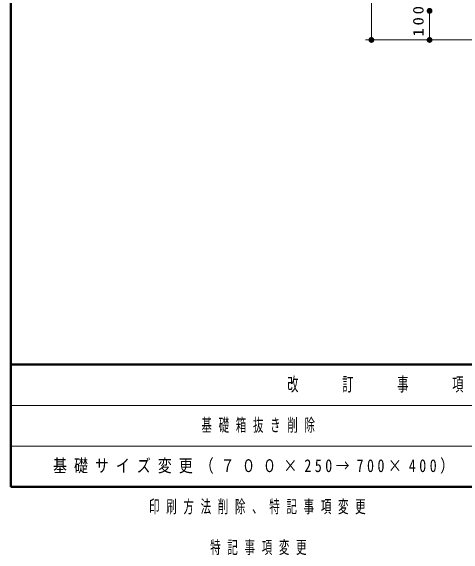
# Model space of a CAD drawing. Units: millimetres on the paper, scale 1:20. Extents: x -365 to 12, y -38 to 257.
# Drawn here: x -365 to -287.1, y -11.7 to 81.8 of the extents above; entities that cross this region are included whole.
import ezdxf

# ---------------------------------------------------------------- set-up
doc = ezdxf.new("R2010")
doc.units = ezdxf.units.MM
doc.layers.add('LY_1', color=7, linetype='Continuous', lineweight=13)
doc.layers.add('LY_2', color=7, linetype='Continuous', lineweight=13)
doc.styles.add('ＭＳ ゴシック', font='')
doc.styles.get('ＭＳ ゴシック').set_extended_font_data('MS Gothic')

# ---------------------------------------------------------------- blocks, each defined once
blk = doc.blocks.new('filled_dot')
at = {"color": 0, "linetype": 'Continuous', "lineweight": -2, "const_width": 1.25}
blk.add_lwpolyline([(-0.625, 0, 1), (0.625, 0, 1)], format="xyb", close=True, dxfattribs=at)

msp = doc.modelspace()

# ---------------------------------------------------------------- linework, layer by layer
at = {"layer": 'LY_1'}
for p, q in [((-303.047, 76.776), (-303.047, 104.276)), ((-293.047, 76.776), (-293.047, 81.776)), ((-284.047, 76.776), (-304.047, 76.776))]:
    msp.add_line(p, q, dxfattribs=at)
at = {"layer": 'LY_2', "lineweight": 50}
for p, q in [((-365, 257), (-365, 0)), ((-365, 21), (0, 21)), ((-365, 0), (0, 0))]:
    msp.add_line(p, q, dxfattribs=at)
at = {"layer": 'LY_2'}
for p, q in [((-365, 14), (-238.5, 14)), ((-365, 7), (-238.5, 7))]:
    msp.add_line(p, q, dxfattribs=at)

# ---------------------------------------------------------------- block references
at = {"layer": 'LY_1', "xscale": 0.4, "yscale": 0.4, "rotation": 90}
for p in [(-293.047, 81.776), (-303.047, 76.776), (-293.047, 76.776)]:
    msp.add_blockref('filled_dot', p, dxfattribs=at)

# ---------------------------------------------------------------- texts
at = {"layer": 'LY_1', "insert": (-294.047, 80.217), "char_height": 1.833, "attachment_point": 8, "rotation": 90, "style": 'ＭＳ ゴシック'}
msp.add_mtext('\\T1.33;\\W1.15;100', dxfattribs=at)
at = {"layer": 'LY_1', "char_height": 2.199, "attachment_point": 4, "style": 'ＭＳ ゴシック'}
for s, insert in [('\\T1.64;\\W0.6;基礎箱抜き削除', (-332.25, 10.5)), ('\\T1.5;\\W0.8;基礎サイズ変更（７００×250→700×400）', (-357.75, 3.5)), ('\\T1.64;\\W0.6;印刷方法削除、特記事項変更', (-341.25, -3.5)), ('\\T1.64;\\W0.6;特記事項変更', (-330.75, -10.5))]:
    msp.add_mtext(s, dxfattribs=dict(at, insert=insert))
at = {"layer": 'LY_2', "color": 4, "insert": (-301.75, 17.5), "char_height": 2.346, "attachment_point": 5, "style": 'ＭＳ ゴシック'}
msp.add_mtext('\\T1.64;\\W0.6;改\u3000\u3000訂\u3000\u3000事\u3000\u3000項', dxfattribs=at)

doc.saveas('drawing.dxf')
